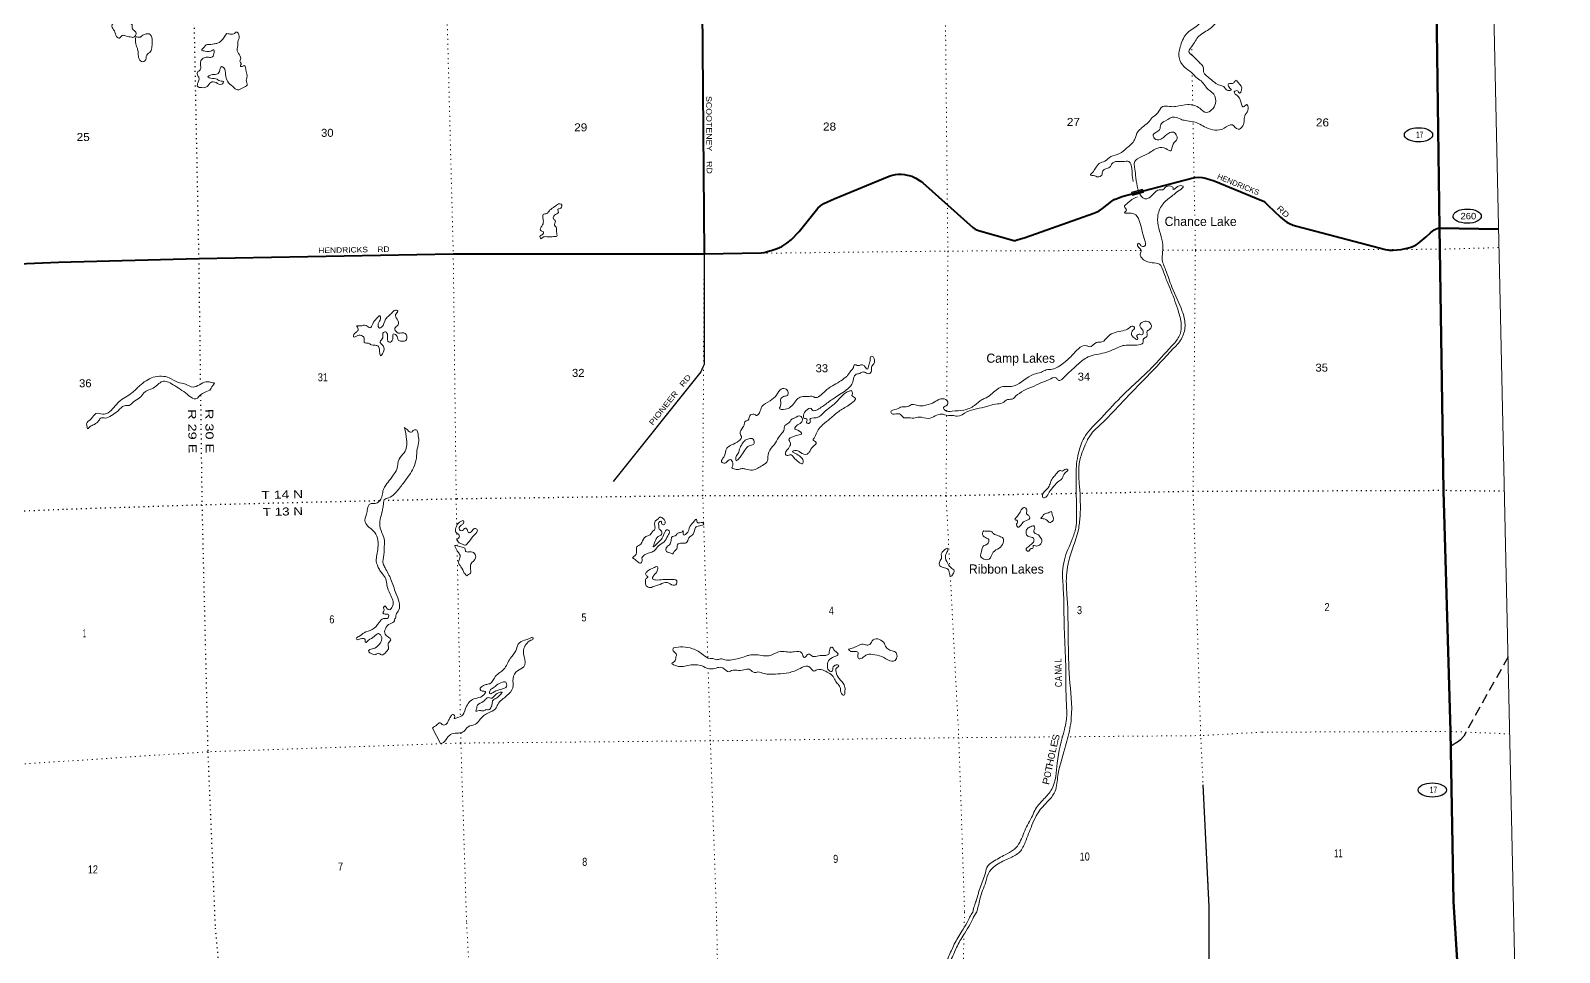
# Model space of a CAD drawing. Header units: feet. Extents: x 250644 to 505285, y -364975 to -177792.
# Drawn here: x 471854 to 505285, y -316215 to -296054 of the extents above; entities that cross this region are included whole.
import ezdxf
from ezdxf.enums import TextEntityAlignment as Align

# ---------------------------------------------------------------- set-up
doc = ezdxf.new("R2010")
doc.units = ezdxf.units.FT
doc.header["$LTSCALE"] = 70
doc.linetypes.add('DOTTED', pattern=[1.5, 0.3, -1.2])
doc.linetypes.add('MEDIUM_DASHED', pattern=[4.5, 3, -1.5])
for name, color, linetype, lineweight in [('17', 7, 'Continuous', 25), ('23', 7, 'Continuous', 70), ('26', 7, 'Continuous', 40), ('29', 7, 'Continuous', 25), ('39', 7, 'Continuous', 13), ('4', 7, 'Continuous', 13), ('6', 7, 'DOTTED', 25), ('61', 7, 'Continuous', 13), ('7', 7, 'DOTTED', 13)]:
    doc.layers.add(name, color=color, linetype=linetype, lineweight=lineweight)
for name, color, linetype in [('27', 7, 'Continuous'), ('30', 7, 'Continuous'), ('41', 7, 'Continuous')]:
    doc.layers.add(name, color=color, linetype=linetype)

msp = doc.modelspace()

# ---------------------------------------------------------------- linework, layer by layer
at = {"layer": '17'}
for centre in [(502203.63, -298333.99), (503268.55, -300113.14), (502504.85, -312663.24)]:
    msp.add_ellipse(centre, major_axis=(309.24, -1), ratio=0.500121, dxfattribs=at)
at = {"layer": '23'}
msp.add_line((502663.73, -300372.09), (503955.82, -300399.62), dxfattribs=at)
for points in [[(501819.37, -284916.52), (501935.33, -285215.6), (502288.62, -286279.16), (502333.31, -286438.85), (502358.85, -286576.19), (502384.38, -286732.69), (502403.53, -286914.74), (502503.24, -290151.2), (502596.04, -295518.08), (502663.73, -300372.09)], [(502663.73, -300372.09), (502672.05, -300837.01), (502749.54, -306121.79), (502902.94, -311383.27), (502967.77, -315103.2)], [(503155.08, -325157.84), (503104.83, -322079.92), (503069.48, -316742.37), (502967.77, -315103.2)]]:
    msp.add_lwpolyline(points, dxfattribs=at)
at = {"layer": '26'}
msp.add_line((486542.26, -295562.94), (486583.01, -300938.67), dxfattribs=at)
for points in [[(486583.01, -300938.67), (487829.46, -300912.78), (487893.77, -300905.88), (487944.3, -300896.69), (488073.18, -300856.87), (488183.17, -300818.55), (488280.65, -300773.26), (488392.18, -300705.94), (488487.25, -300633.43), (488661.1, -300451.94), (489068.74, -299941.39), (489128.31, -299884.33), (489199.51, -299838.36), (489426.81, -299730.88), (490627.61, -299237.93), (490674.64, -299223.02), (490767.66, -299203.48), (490822.78, -299197.74), (490891.69, -299196.59), (490966.33, -299204.63), (491020.67, -299213.64), (491069.69, -299224.17), (491125.39, -299241.98), (491210.42, -299282.95), (491295.36, -299331.61), (491330.38, -299355.17), (491368.56, -299384.88), (492457.51, -300359.8), (492512.09, -300396.26), (492582.96, -300424.09), (493355.03, -300642.17), (493389.48, -300642.17), (493431.23, -300631.6), (493603.08, -300580.69), (495106.41, -300050.82), (495179.86, -300020.5), (495221.21, -299997.51), (495291.47, -299945.47), (495495.75, -299785.59), (495549.65, -299751.6), (495611.67, -299724.02), (495705.43, -299691.46), (495749.48, -299678.06), (497246.42, -299283.95), (497317.06, -299267.83), (497402.04, -299263.23), (497470.95, -299265.53), (497547.48, -299281.2), (497733.09, -299342.53), (498779.47, -299769.84), (498815.76, -299786.09), (498852.51, -299813.67), (498909.52, -299872.22), (499046.02, -300002.61), (499186.6, -300136.96), (499270.53, -300208.96), (499325.65, -300243.44), (499381.94, -300276.76), (499465.76, -300307.79), (499540.86, -300330.19), (501479.84, -300845.82), (501560.49, -300859.37), (501648.66, -300859.21), (501827.02, -300840.33), (501983.06, -300805.73), (502038.23, -300792.72), (502097.95, -300769.73), (502150.78, -300742.16), (502194.39, -300712.01), (502368.82, -300568.67), (502465.82, -300480.78), (502545.1, -300415.26), (502575.12, -300395.69), (502608.67, -300383.27), (502637.14, -300375), (502663.73, -300372.09)], [(469840.78, -301231.39), (472464.2, -301119.23)], [(472464.2, -301119.23), (475530.33, -301041.06), (481097, -300937.01), (486583.01, -300938.67)]]:
    msp.add_lwpolyline(points, dxfattribs=at)
at = {"layer": '29'}
msp.add_line((497627.48, -315219.82), (497493.46, -312548.91), dxfattribs=at)
for points in [[(486583.01, -300938.67), (486580.22, -303360.79), (486557, -303417.39), (486508.41, -303520.59), (484594.29, -305918.69)], [(491761.04, -316886.29), (492251.99, -316871.96), (494488.26, -316850.36), (497628.55, -316802.37), (497627.48, -315219.82)]]:
    msp.add_lwpolyline(points, dxfattribs=at)
at = {"layer": '29', "linetype": 'MEDIUM_DASHED'}
msp.add_lwpolyline([(504161.67, -309751.53), (503193.47, -311487.48), (503124.68, -311568.91), (503081.5, -311603.71), (502908.54, -311704.37)], dxfattribs=at)
at = {"layer": '39'}
msp.add_line((480821.12, -311643.75), (480644.7, -311307.28), dxfattribs=at)
for points in [[(496720.35, -294458.15), (496727.7, -294413.85), (496797.6, -294390.65), (496820.29, -294299.91), (496777.06, -294230.31), (496781.9, -294153.91), (496863.16, -294086.35), (496899.9, -293995.39), (496885.75, -293859.05), (496875.65, -293724.65), (496808.52, -293667.47), (496800.65, -293547.09), (496921.69, -293326.27), (497128.57, -293073.96), (497211.99, -293016.41), (497309.68, -293103.23), (497399.22, -293182.15), (497488.97, -293144.58), (497519.81, -293061.75), (497569.94, -292928.41), (497635.98, -292915.31), (497842.72, -293044.6), (497926.18, -293119.6), (497954.02, -293103.09), (497955.2, -293048.85), (497988.78, -293014.17), (498032.63, -293123.94), (498071.29, -293288.01), (498154.11, -293451.39), (498204.78, -293613.27), (498186.5, -293730.04), (498142.45, -293736.76), (498149.08, -293646.28), (498145.81, -293563.99), (498121.04, -293520.2), (498073.34, -293551.08), (497996.69, -293656.72), (497983.11, -293817.61), (497942.45, -293914.65), (497954.63, -294183.58), (497949.57, -294376.46), (497945.67, -294643.63), (497845.87, -295070.98), (497682.38, -295533.48), (497497.3, -295767.37), (497401.2, -295913.49), (497153.19, -296102.17), (497004.88, -296377.66), (496968.84, -296643.33), (497080.39, -296848.43), (497242.86, -296970.38), (497361.17, -297093.02), (497474.92, -297179.59), (497558.96, -297292.74), (497626.24, -297359.96), (497725.94, -297446.76), (497763.15, -297647), (497681.03, -297788.89), (497569.49, -297844.87), (497423.57, -297754.8), (497157.34, -297672.64), (496901.02, -297712.85), (496756.53, -297715.13), (496609.97, -297713.43), (496501.73, -297853.72), (496380.9, -297958.05), (496290.22, -298065.93), (496167.32, -298166.28), (496094.12, -298235.72), (496070.41, -298260.2), (495996.94, -298442.11), (495825.07, -298621.56), (495664.37, -298744.6), (495476.72, -298811.84), (495345.73, -298908.3), (495220.13, -298964.51), (495141.41, -299066.17), (495076.58, -299157.57), (495033.29, -299214.49), (495097.67, -299223.52), (495194.52, -299256.13), (495276.21, -299216.68), (495298.81, -299119.92), (495469.97, -299024.83), (495503.16, -298964.05), (495608.81, -298916.19), (495745.33, -298918.05), (495869.82, -298920.1), (495914.87, -298977.63), (495942.02, -299178.34), (495966.87, -299356.39)], [(498257.06, -295311.51), (498171.79, -295379.13), (498003.57, -295664.97), (497841.33, -295818.16), (497651.53, -296005.93), (497403.24, -296176.55), (497238.23, -296410.12), (497183.56, -296509.39), (497269.39, -296608.45), (497432.51, -296772.57), (497498.03, -296855.88), (497503.56, -296954.21), (497648.46, -297108.57), (497859.43, -297251.84), (497944.18, -297280.63), (498033.78, -297363.56), (498111.89, -297352.29), (498062.83, -297294.82), (498049.61, -297218.71), (498107.69, -297209.76), (498163.75, -297200.84), (498205, -297141.95), (498264, -297193.23), (498336.72, -297352.75), (498291.65, -297423.76), (498244.65, -297370.27), (498176.76, -297393.44), (498262.66, -297496.51), (498331.48, -297664.13), (498374.56, -297723.7), (498444.05, -297674.4), (498479.53, -297762.21), (498415.32, -297893.76), (498360.9, -298139.64), (498259.66, -298213.55), (498137.77, -298119.07), (497952.22, -298192.3), (497560.55, -298176.39), (497281.6, -298050.92), (497263.5, -298048.54)], [(474068.61, -296199.92), (473929.65, -296169.98), (473859.25, -296161.05), (473801.92, -296218.19), (473735.11, -296181.09), (473687.12, -296063.35), (473629.32, -295959.83), (473752.07, -295849.44), (473917.1, -295876.96), (474072.43, -295926.72), (474083.89, -296018.93), (474159.25, -296090.03), (474148.27, -296158.49), (474112.76, -296199.22), (474068.61, -296199.92)], [(474172.14, -296405.14), (474145.92, -296266.98), (474162.87, -296194.41), (474235.24, -296201.3), (474306.77, -296153.98), (474382.66, -296128.68), (474444.81, -296123.68), (474512.86, -296241.1), (474505.4, -296407.91), (474478.88, -296510.75), (474395.84, -296592.4), (474355.55, -296713.54), (474307.73, -296736.39), (474226.49, -296675.41), (474208.58, -296555.19), (474195.15, -296465.03), (474172.14, -296405.14)], [(476148.94, -296118.84), (476243.54, -296135.42), (476297.63, -296128.54), (476349.16, -296085.55), (476416.84, -296178.87), (476386.53, -296295.84), (476385.95, -296388.23), (476369.03, -296462.81), (476421.15, -296588.51), (476446.63, -296678.48), (476429.31, -296726.96), (476460.16, -296774.67), (476445.09, -296839.17), (476463.21, -296842.9), (476527.12, -296821.81), (476571.25, -296949.65), (476590.95, -297055.78), (476572.09, -297134.4), (476591.89, -297246.56), (476496.43, -297304.3), (476380.71, -297350.31), (476277.25, -297279.65), (476159.03, -297163.02), (476118.6, -297015.04), (476078.21, -296869.07), (476027.61, -296841.76), (475985.13, -296950.88), (475919.81, -297010.15), (475787.57, -297026.3), (475734.04, -297069.32), (475792.64, -297094.51), (475933.55, -297120.4), (476018.46, -297159.22), (476072.79, -297168.4), (476033.59, -297229.27), (475910.58, -297193.06), (475796.07, -297186.84), (475713.21, -297280.53), (475593.11, -297302.51), (475508.45, -297279.75), (475516.97, -297181.21), (475539.9, -297106.53), (475512.79, -297040.69), (475501.61, -296966.55), (475563.05, -296915.37), (475571.6, -296818.84), (475576.07, -296718.35), (475649.27, -296648.91), (475745.47, -296639.35), (475829.64, -296629.99), (475866.22, -296528.99), (475861.34, -296472.84), (475789.59, -296506.11), (475673.13, -296503.93), (475594.49, -296481.07), (475639.84, -296428.14), (475695.14, -296369.02), (475759.2, -296357.97), (475797.3, -296355.36), (475865.37, -296344.24), (475943.49, -296332.96), (476056.48, -296240.8), (476117.36, -296153.48), (476148.94, -296118.84)], [(497263.5, -298048.54), (497108.54, -298022.87), (497003.72, -297994.4), (496868.49, -297946.33), (496669.02, -298027.81), (496567.91, -298109.74), (496541.61, -298226.64), (496398.76, -298335.34), (496460.51, -298434.78), (496584.72, -298418.76), (496743.44, -298297.76), (496843.5, -298278.1), (496923.99, -298421.43), (496837.46, -298537.28), (496783.56, -298686.75), (496676.36, -298634.22), (496505.57, -298622.86), (496274.72, -298753.03), (496059.57, -298858.86), (495990.57, -298940.28), (495996.16, -299042.62), (496016.85, -299213), (496052.77, -299459.47), (496084.84, -299578.2), (496217.59, -299734.01), (496412.65, -299626.5), (496535.71, -299536.18), (496609.96, -299535.01), (496669.36, -299481.85), (496787.39, -299455.89), (496836.14, -299493.28), (496836.67, -299527.41), (496916.26, -299481.97), (496995.98, -299444.56), (497058.44, -299459.64), (496969.52, -299551.42), (496858.47, -299639.53), (496757.24, -299713.43), (496602.97, -299862.48), (496500.69, -300129.2), (496592.63, -300623.81), (496614.19, -300850.42), (496597.03, -301039.47), (496675.12, -301287.28), (496809.41, -301664.73), (497038.4, -302195.34), (497099.05, -302483.58), (497037.1, -302761.71), (496850.14, -303003.66), (496265.56, -303625.45), (495737.95, -304166.01), (495305.33, -304618.7), (495014.94, -304922.53), (494905.87, -305139.15), (494836.38, -305318.99), (494778.32, -305589.03), (494791.03, -306022.64), (494803.19, -306681.18), (494765.57, -306975), (494645.11, -307364.52), (494542.13, -307715.6), (494505.99, -307975.25), (494521.57, -308465.04), (494545.29, -309352.36), (494572.69, -310217.53), (494612.28, -311092.55), (494579.65, -311320.01), (494471.92, -311753.51), (494313.07, -312386.64), (494240.1, -312731.22), (494098.34, -312910.2), (493934.53, -313091.53), (493844.32, -313229.53), (493751.12, -313433.84), (493604.27, -313803.69), (493485.07, -314014.45), (493280.32, -314144.21), (493015.36, -314274.92), (492878.44, -314377.51), (492823.33, -314448.67), (492740.45, -314670.9), (492611.81, -315050.5), (492577.62, -315201.26), (492542.46, -315330.48)], [(483015.8, -300610.82), (482991.98, -300551.58), (483057.56, -300508.37), (483072.84, -300457.92), (483020.29, -300434.65), (482999.69, -300400.83), (483034.76, -300331.99), (483067.21, -300223.03), (483055.75, -300130.82), (483062.94, -300076.48), (483146.89, -300053.07), (483198.17, -299994.01), (483261.58, -299940.79), (483321.19, -299901.69), (483398.59, -299844.24), (483456.92, -299851.35), (483452.2, -299935.77), (483384.37, -299962.95), (483395.45, -300031.06), (483310.09, -300092.66), (483289.19, -300169.31), (483330.16, -300222.89), (483307.47, -300313.62), (483348.23, -300353.15), (483353.36, -300425.37), (483353.85, -300457.49), (483361.3, -300549.76), (483291.21, -300560.91), (483172.84, -300564.79), (483068.52, -300568.44), (483014.99, -300611.47)], [(496056.36, -299692.38), (495938.77, -299746.45), (495823.86, -299844.67), (495772.61, -299905.73), (495817.87, -299977.32), (495774.62, -300036.24), (495919.33, -300048.01), (496077.69, -300164), (496138.67, -300343.79), (496211.24, -300623.82), (496213.47, -300768.38), (496135.05, -300759.58), (496092.07, -300706.03), (496058.32, -300730.67), (496138.67, -300863.96), (496117.8, -300942.61), (496147.07, -301018.47), (496379.68, -301133.28), (496538.72, -301162.91), (496629.68, -301334.19), (496790.52, -301741.35), (496958.34, -302210.66), (497017.27, -302517.01), (496966.64, -302748.77), (496805.24, -302956.17), (496361.02, -303437.17), (495696.32, -304070.26), (495206.53, -304590.13), (494891.07, -304960.64), (494769.72, -305291.93), (494727.22, -305529.59), (494717.85, -305963.54), (494726.18, -306503.66), (494708.66, -306929.71), (494632.23, -307179.95), (494460.47, -307626.51), (494422.47, -307896.23), (494436.14, -308261.54), (494457.57, -309130.82), (494486.41, -309829.27), (494501.85, -310700.65), (494512.58, -311005.75), (494500.89, -311158.57), (494461.5, -311337.94), (494302.22, -312073.51), (494184.56, -312643.73), (494104.01, -312757.47), (493922.42, -312957.16), (493831.96, -313079.09), (493759.94, -313224.83), (493594.41, -313554.81), (493432.95, -313888.74), (493347.96, -313974.44), (493166.88, -314077.72), (492892.3, -314234.69), (492783.28, -314324.78), (492733.43, -314476.2), (492615.97, -314799.39), (492528.17, -315094), (492493.6, -315194.96), (492455.35, -315331.62)], [(479200.12, -302891), (479149.54, -302865.69), (479152.54, -302799.36), (479109.4, -302735.78), (479010.88, -302725.28), (478918.97, -302752.85), (478926.16, -302698.51), (478995.44, -302635.15), (479020.76, -302584.54), (478987.53, -302512.77), (479065.83, -302513.54), (479127.85, -302500.51), (479192.1, -302501.5), (479277.23, -302554.38), (479336.07, -302465.08), (479420.6, -302349.27), (479494.01, -302293.88), (479504.98, -302353.96), (479458.55, -302467.16), (479482.08, -302561.18), (479529.96, -302542.35), (479617.58, -302366.24), (479696.64, -302286.67), (479759.9, -302223.41), (479859.43, -302169.62), (479881.85, -302191.35), (479834.8, -302264.4), (479868.43, -302362.28), (479890.48, -302490.46), (479819.38, -302565.9), (479838.4, -302627.85), (479913.39, -302674.87), (480017.63, -302665.19), (480066.41, -302704.58), (480060.36, -302833.21), (479992.38, -302850.36), (479901.73, -302829.7), (479849.76, -302714.03), (479783.17, -302690.99), (479772.89, -302805.62), (479699.63, -302871.05), (479667.12, -302845.46), (479659.18, -302721.06), (479617.83, -302643.39), (479560.1, -302674.43), (479557.57, -302770.87), (479496.66, -302856.18), (479562.37, -302951.55), (479566.6, -303096.08), (479509.46, -303165.27), (479481.2, -303025.13), (479445.94, -302951.38), (479367.43, -302936.55), (479307.1, -302929.47), (479242.26, -302890.33), (479200.12, -302891)], [(491902.77, -304477.67), (491779.79, -304443.46), (491637.86, -304481.85), (491492.17, -304536.37), (491284.97, -304507.51), (491164.84, -304527.49), (491020.23, -304521.74), (490949.96, -304520.84), (490894.88, -304463.47), (490812.1, -304432.64), (490683.6, -304430.66), (490667.05, -304398.79), (490788.45, -304330.59), (490908.17, -304284.52), (491034.51, -304276.49), (491120.19, -304234.97), (491289.22, -304262.43), (491451.5, -304241.79), (491615.16, -304180.96), (491748.56, -304110.57), (491899.79, -304154.37), (491905.01, -304232.61), (491817.7, -304298.26), (491846.69, -304356.04), (492009.65, -304379.58), (492258.18, -304355.56), (492495.48, -304253.4), (492664.11, -304124.21), (492751.79, -304082.66), (492884.82, -303988.17), (493121.37, -303837.82), (493239.84, -303839.97), (493362.04, -303823.98), (493789.72, -303572.2), (493959.56, -303521.31), (494063.23, -303475.49), (494193.46, -303459.37), (494448.26, -303320.79), (494644.18, -303138.95), (494766.68, -303012.49), (494944.3, -302945.42), (495004.88, -302968.56), (495166.03, -302875.64), (495280.27, -302863.79), (495422.87, -302739.03), (495740.16, -302617.53), (495871.8, -302563.23), (495955.38, -302515.72), (495994.03, -302549.25), (495941.09, -302630.42), (495928.09, -302698.91), (495987.5, -302776.29), (496056.23, -302807.34), (496067.99, -302789.08), (496041.16, -302741.3), (496092.65, -302696.31), (496163.02, -302703.23), (496183.98, -302630.6), (496134.64, -302555.06), (496107.59, -302493.23), (496180.82, -302425.79), (496274.98, -302414.26), (496364.68, -302503.22), (496339.73, -302577.93), (496270.3, -302631.24), (496264.01, -302743.81), (496194.48, -302791.1), (496177.91, -302887.76), (496090.19, -302927.31), (495771.2, -302938.37), (495525.76, -303032.63), (495340.14, -303101.84), (494980.22, -303191.88), (494734.13, -303374.51), (494472.94, -303619.64), (494377.82, -303699.47), (494339.75, -303704.09), (494315.43, -303688.41), (494274.64, -303646.88), (494120.73, -303689.48), (493949.14, -303756.46), (493743.86, -303852.08), (493524.66, -303955.97), (493465.13, -304001.09), (493409.44, -304034.11), (493348.28, -304103.36), (493216.14, -304125.53), (493108.82, -304195.51), (492956.68, -304222.01), (492762.76, -304273.28), (492536.76, -304327.06)], [(487619.21, -304449.9), (487670.87, -304446.14), (487733.51, -304473.27), (487794.79, -304412.05), (487846.87, -304274.66), (488023.62, -304151.36), (488164.22, -304026.63), (488268.57, -303894.44), (488328.59, -303881.44), (488409.79, -303940.41), (488401.24, -304036.94), (488317.23, -304056.35), (488254.16, -304131.65), (488263.55, -304219.87), (488237.09, -304326.73), (488315.61, -304341.56), (488447.5, -304303.32), (488544.41, -304209.41), (488635.08, -304101.53), (488738.79, -304057.72), (488851.17, -304055.94), (488961.61, -304058.21), (488998.01, -304075.71), (489228.76, -303939.51), (489542.71, -303731.71), (489667.81, -303643.37), (489721.28, -303596.33), (489793.95, -303492.76), (489847.11, -303425.64), (489868.23, -303363.05), (489950.82, -303381.83), (490008.8, -303366.85), (490079.28, -303381.81), (490116.15, -303429.42), (490150.76, -303461.01), (490183.55, -303374.13), (490214.14, -303275.24), (490230.74, -303180.58), (490264.89, -303182.05), (490301.82, -303233.69), (490303.24, -303326.05), (490250.11, -303395.17), (490241.6, -303493.72), (490186.4, -303558.86), (490131.96, -303543.65), (490059.35, -303520.7), (489985.56, -303551.99), (489889.66, -303581.62), (489845.4, -303704.83), (489800.85, -303809.97), (489749.51, -303865.01), (489616.63, -303969.53), (489475.51, -304060.13), (489268.97, -304203.98), (489068.32, -304339.7), (489002.47, -304364.85), (488956.28, -304363.57), (488921.48, -304319.93), (488813.73, -304361.8), (488757.15, -304467.13), (488776.32, -304539.13), (488820.6, -304546.46), (488834.95, -304566.32), (488817.79, -304624.83), (488874.29, -304644.02), (488905.63, -304593.32), (488895.03, -304557.34), (489031, -304523.05), (489207.75, -304399.76), (489463.47, -304190.87), (489647.23, -304001.18), (489736.73, -303947.55), (489802.65, -303926.43)], [(473098.69, -304764.83), (473088.52, -304626.41), (473181.61, -304544.6), (473284.2, -304428.51), (473430.97, -304444.26), (473548.91, -304412.27), (473790.03, -304167.46), (473929.08, -304072.88), (474068.16, -303980.3), (474238.37, -303822.97), (474538.61, -303637.47), (474886.07, -303650.05), (475066.16, -303743.61), (475241.47, -303787.03), (475407.08, -303852.7), (475690.28, -303733.74), (475843.2, -303757.44), (475871.42, -303765.02), (475836.14, -303819.81), (475773.37, -303915.19), (475611.91, -303988.04), (475465.26, -304110.86), (475315.61, -304038.91), (475165.28, -303922.79), (475001.08, -303818.95), (474871.47, -303744.68), (474762.73, -303722.3), (474564.03, -303853.97), (474333.06, -303976.12), (474236.43, -304088.1), (474105.25, -304172.52), (474008.1, -304250.37), (473907.85, -304257.98), (473767.03, -304368.66), (473622.09, -304471.37), (473482.44, -304527.8), (473402.08, -304523.04), (473346.78, -304582.16), (473249.72, -304666.04), (473158.15, -304715.69), (473128.48, -304744.27), (473098.69, -304764.83)], [(489802.65, -303926.43), (489827.75, -303992.31), (489814.32, -304032.68), (489889.6, -304097.77), (489838.63, -304176.9), (489602.17, -304333.27), (489409.7, -304478.91), (489342.37, -304538.22), (489171.92, -304679.49), (489016.88, -304908.88), (488987.68, -304967.59), (488963.97, -304992.06), (489029.3, -305063.33), (488966.44, -305152.69), (488881.98, -305272.52), (488832.52, -305319.49), (488693.43, -305281.52), (488564.28, -305237.37), (488518.49, -305262.2), (488569.22, -305297.55), (488692.94, -305379.94), (488750.4, -305461.38), (488735.37, -305527.89), (488662.66, -305498.91), (488540.45, -305384.36), (488469.35, -305329.25), (488397.41, -305350.47), (488364.9, -305324.88), (488425.1, -305193.38), (488471.56, -305082.19), (488458.9, -305042.22), (488436.3, -305008.43), (488543.46, -304928.41), (488661.39, -304896.43), (488709.28, -304877.59), (488631.72, -304794.47), (488562.96, -304761.41), (488627.95, -304680.05), (488719.18, -304608.32), (488730.07, -304533.84), (488661.04, -304482.71), (488535.38, -304534.9), (488533.37, -304534.94), (488438.53, -304632.84), (488351.16, -304694.47), (488322.73, -304803.37), (488236.13, -304915.2), (488144.2, -305071.29), (488018.18, -305229.94), (487978.23, -305373.16), (487969.53, -305459.66), (487856.78, -305567.88), (487755.3, -305625.72), (487643.54, -305667.66), (487494.63, -305643.9), (487414.2, -305635.13), (487334.15, -305650.45), (487237.63, -305639.93), (487185.11, -305618.67)], [(487185.11, -305618.67), (487211.6, -305513.81), (487152.23, -305438.43), (487104.43, -305463.29), (487037.01, -305516.57), (486992.76, -305511.25), (486966.24, -305483.55), (487012.83, -305380.39), (487080.12, -305188.53), (487183.39, -305116.6), (487342.58, -305025.72), (487399.66, -304952.52), (487372.27, -304868.6), (487432.38, -304731.08), (487461.43, -304662.34), (487484.55, -304599.71), (487546.39, -304574.64), (487596.8, -304459.36), (487616.65, -304450.63)], [(492536.76, -304327.06), (492329.01, -304392.6), (492115.71, -304488.36), (492011.07, -304471.94), (491950.87, -304472.89), (491902.77, -304477.67)], [(480028.23, -304739.15), (480077.66, -304995.94), (480025.93, -305285.96), (479911.67, -305426.35), (479864.9, -305648), (479782.63, -305779.85), (479721.69, -305863.15), (479621.35, -305995.28), (479568.65, -306092.52), (479544.49, -306217.42), (479458.45, -306365.39), (479362.61, -306399.04), (479284.38, -306402.28), (479221.89, -306515.74), (479199.55, -306628.56), (479168.16, -306805.79), (479260.23, -306918.81), (479380.4, -307031.39), (479447.31, -307205.06), (479426.08, -307520.7), (479414.11, -307655.45), (479481.14, -307837.15), (479540.74, -307926.59), (479622.9, -308047.8), (479647.11, -308185.99), (479716.34, -308379.71), (479770.6, -308643.96), (479695.48, -308719.45), (479646.88, -308692.1), (479597.88, -308638.65), (479574.3, -308671.16), (479587.3, -308733.21), (479560.07, -308789.88), (479610.71, -308819.2), (479679, -308822.14), (479674.13, -308896.53), (479572.02, -308914.21), (479476.97, -308998.05), (479326.8, -309153.06), (479147.24, -309224.18), (479032.08, -309306.34), (478976.57, -309351.4), (478992.97, -309373.23), (479068.95, -309353.95), (479169.63, -309374.45), (479170.06, -309402.56), (479178.56, -309432.56), (479238.2, -309395.46), (479367.32, -309307.06), (479464.69, -309243.26), (479532.18, -309324.54), (479503.88, -309441.47), (479379.21, -309557.92), (479273.35, -309591.73), (479245.59, -309614.26), (479361.34, -309700.79), (479401.51, -309702.17), (479453.22, -309671.23), (479526.03, -309706.23), (479633.4, -309640.26), (479684.25, -309553.1), (479670.91, -309468.96), (479729.75, -309379.66), (479607.36, -309253.06), (479613.59, -309136.48), (479718.28, -309026.37), (479811.64, -308962.64), (479813.34, -308942.53), (479834.79, -308902.02), (479847.76, -308831.52), (479908.3, -308722.11), (479913.88, -308563.37), (479842.43, -308355.63), (479735.5, -308060.08), (479607.14, -307807.05), (479565.58, -307715.32), (479578.63, -307520.3), (479591.03, -307283.12), (479589.36, -307174.69), (479537.05, -307036.94), (479489.71, -306830.83), (479519.25, -306663.67), (479558.79, -306494.34), (479573.24, -306389.68), (479588.18, -306317.14), (479683.89, -306275.46), (479809.01, -306189.14), (479982.46, -305981.54), (480131.91, -305780.35), (480229.71, -305614.12), (480294.78, -305408.24)], [(480294.78, -305408.24), (480309.66, -305201.14), (480343.15, -305029.91), (480326.68, -304873.51), (480297.38, -304795.65), (480233.07, -304790.64), (480183.64, -304839.62), (480141.34, -304830.25), (480070.02, -304761.09), (480025.6, -304737.25)], [(487281.06, -305462.51), (487281.65, -305370.11), (487332.59, -305288.97), (487357.4, -305206.24), (487413.87, -305092.88), (487480.92, -305015.5), (487558.66, -304980.13), (487657.15, -304988.62), (487662.96, -305105.01), (487569.08, -305134.61), (487476.18, -305228.46), (487419.28, -305313.71), (487352.51, -305409.16), (487302.98, -305452.12), (487281.06, -305461.8)], [(493986.57, -306183.97), (494016.06, -306143.34), (494126.55, -306019.08), (494166.99, -305907.98), (494204.16, -305845.13), (494263.25, -305771.9), (494320.46, -305706.73), (494376.18, -305675.72), (494408.48, -305687.26), (494492.11, -305643.76), (494536.48, -305657.12), (494469.43, -305734.5), (494412.99, -305849.87), (494341.58, -305905.22), (494230.94, -306019.44), (494130.6, -306151.57), (494051.94, -306257.24), (493991.89, -306268.24), (493983.3, -306232.22), (493986.57, -306183.97)], [(493381.53, -306730.2), (493479.24, -306607.72), (493534.04, -306516.47), (493585.72, -306483.52), (493636.79, -306540.96), (493632, -306621.37), (493682.79, -306660.73), (493703.73, -306716.64), (493596.32, -306780.59), (493534.88, -306831.77), (493443.84, -306915.55), (493416.76, -306851.72), (493438.15, -306807.19), (493423.45, -306765.25), (493381.09, -306751.86), (493381.53, -306730.2)], [(481173.21, -307179.79), (481230.47, -307118.63), (481215.78, -307076.69), (481152.79, -307027.47), (481149.67, -306955.22), (481188.2, -306850.18), (481259.51, -306788.8), (481317.52, -306775.83), (481318.39, -306832.05), (481270.79, -306868.96), (481225.77, -306943.98), (481248.53, -306987.8), (481302.68, -306984.94), (481356.09, -306933.88), (481411.14, -306989.25), (481444.03, -307038.94), (481491.82, -307014.08), (481565.05, -306946.65), (481621.61, -306969.86), (481565.09, -307079.2), (481442.96, -307229.75), (481387.69, -307290.87), (481363.86, -307307.32), (481297.29, -307286.28), (481224.55, -307255.29), (481173.21, -307179.79)], [(485013.39, -307583.02), (485106.1, -307477.12), (485103.26, -307422.94), (485112.14, -307348.49), (485199.49, -307284.85), (485275.58, -307143.06), (485353.26, -307103.68), (485401.05, -307078.82), (485456.22, -307011.68), (485503.55, -306956.7), (485499.84, -306846.3), (485514.9, -306781.79), (485570.41, -306736.73), (485615.92, -306693.84), (485694.84, -306734.77), (485729.88, -306794.46), (485712.75, -306854.99), (485668.66, -306859.7), (485653.96, -306817.76), (485637.38, -306783.88), (485593.63, -306810.68), (485594.9, -306893), (485597.87, -306955.21), (485628.38, -306980.84), (485659.13, -307022.53), (485638.11, -307091.14), (485578.3, -307118.2), (485507.89, -307237.8), (485473.13, -307326.72), (485471.24, -307334.78), (485574.33, -307250.81), (485649.47, -307177.32), (485711.83, -307055.84), (485780.77, -306970.4), (485821.34, -306997.87), (485788.9, -307106.83), (485710.57, -307234.6), (485581.46, -307323), (485506.69, -307420.58), (485415.09, -307468.22), (485305.3, -307508.12), (485224.17, -307583.71), (485225.22, -307651.98), (485193.92, -307704.69), (485125.03, -307663.6), (485055.97, -307610.47), (485013.39, -307583.02)], [(485835.32, -307476.91), (485749.76, -307432.81), (485764.58, -307352.24), (485839.75, -307280.76), (485862.29, -307179.98), (485893.44, -307117.23), (485951.48, -307106.27), (485983, -307067.62), (486034.71, -307036.67), (486100.63, -307015.55), (486120.39, -306995.15), (486131.75, -307081.33), (486193.69, -307062.28), (486271.45, -306898.37), (486375.92, -306774.21), (486413.5, -306737.47), (486430.63, -306807.49), (486442.83, -306817.34), (486543.17, -306815.75), (486573.77, -306847.4), (486478, -306885.07), (486392.29, -306924.58), (486344.29, -307065.92), (486251.21, -307147.73), (486192.71, -307259.11), (486094.4, -307262.67), (486000.61, -307298.3), (485985.95, -307388.91), (485926.61, -307446.08), (485897.25, -307494.74), (485835.32, -307476.91)], [(493738.53, -306897), (493750.57, -306890.62), (493790.68, -306887.98), (493811.49, -306935.85), (493790.41, -307000.45), (493843.57, -307063.88), (493904.24, -307093.05), (493933.02, -307136.78), (493957.6, -307168.52), (493947.23, -307277.14), (493871.68, -307324.52), (493825.49, -307323.24), (493783.23, -307315.88), (493774.06, -307372.26), (493736.12, -307384.91), (493662.73, -307442.3), (493621.91, -307398.76), (493681.22, -307339.58), (493698.97, -307319.22), (493782.11, -307243.6), (493795.14, -307177.11), (493703.99, -307124.33), (493631.1, -307083.31), (493624.15, -307023.16), (493633.41, -306972.81), (493688.83, -306921.72), (493738.83, -306896.84)], [(494181.22, -306570.51), (494085.42, -306606.17), (494017.53, -306629.33), (493980.24, -306684.15), (493946.68, -306720.83), (494021.12, -306731.7), (494083.92, -306768.87), (494134.74, -306810.24), (494176.76, -306801.54), (494218.22, -306756.71), (494206.95, -306676.55), (494194.35, -306640.6), (494181.22, -306570.51)], [(492696.38, -306997.66), (492790.76, -307000.19), (492861.12, -307007.11), (492908.05, -307056.57), (492960.67, -307083.86), (493039.43, -307114.75), (493120.41, -307159.66), (493123.9, -307256.01), (493033.36, -307371.91), (492902.3, -307464.36), (492814.28, -307614.37), (492697.86, -307614.2), (492628.6, -307549.02), (492647.12, -307448.31), (492695.37, -307323.03), (492775.06, -307283.61), (492805.65, -307184.72), (492734.73, -307141.66), (492667.08, -307050.34), (492696.38, -306997.66)], [(481338.53, -307917.77), (481262.77, -307780.88), (481211.05, -307681.28), (481249.2, -307552.14), (481209.8, -307470.42), (481143.85, -307358.99), (481131.13, -307315.01), (481179.39, -307320.27), (481290.29, -307352.66), (481359.05, -307385.72), (481361.74, -307429.86), (481374.05, -307447.74), (481456.46, -307454.47), (481561.37, -307488.96), (481584.96, -307587), (481482.68, -307723.18), (481476.45, -307839.76), (481457.9, -307938.46), (481427.92, -307946.97), (481396.25, -307975.59), (481339.16, -307918.25), (481338.53, -307917.77)], [(491895.21, -307371.83), (491800, -307445.63), (491766.81, -307506.41), (491775.98, -307580.57), (491735.17, -307667.58), (491726.28, -307742.03), (491813.47, -307798.89), (491908.32, -307831.53), (491949.94, -307927.28), (491973.01, -307991.18), (492024.41, -307940.16), (492051.39, -307867.43), (491976.06, -307798.33), (491904.24, -307697.04), (491857.92, -307557.19), (491892.59, -307462.25), (491913.74, -307401.66), (491895.21, -307371.83)], [(485304.43, -308102.6), (485315.51, -308040.17), (485355.19, -308009.42), (485312.36, -307965.91), (485374.85, -307852.45), (485472.5, -307806.73), (485560.43, -307781.24), (485557.81, -307871.65), (485475.16, -307979.4), (485456.08, -308043.97), (485518.7, -308069.09), (485681.19, -308062.51), (485851.77, -308059.81), (485982.71, -308089.88), (485963.91, -308172.51), (485905.9, -308185.48), (485778.48, -308123.23), (485618.55, -308165.92), (485502.68, -308201.9), (485404.84, -308235.58), (485317.9, -308194.78), (485303.2, -308152.83), (485304.43, -308102.6)], [(480644.7, -311307.28), (480737.97, -311237.52), (480809.6, -311196.22), (480866.47, -311239.51), (480954.37, -311212.01), (480995.37, -311137.05), (481036.42, -311066.11), (481081.78, -311013.18), (481128.43, -311044.57), (481119.23, -311098.94), (481175.24, -311086.01), (481304.69, -311019.7), (481390.05, -310827.55), (481576.15, -310659.93), (481739.9, -310605.12), (481800.69, -310511.78), (481730.23, -310498.83), (481683.55, -310465.43), (481808.37, -310359.02), (481896.36, -310337.54), (482022.35, -310176.89), (482202.65, -310023.42), (482343.55, -309788.22), (482463.36, -309617.62), (482519.36, -309474.15), (482654.47, -309383.64), (482778.33, -309345.54), (482836.34, -309332.57), (482842.77, -309358.58), (482791.05, -309389.52), (482692.01, -309475.43), (482635.8, -309604.86), (482650.07, -309749.23), (482639.43, -309970.32), (482504.23, -310054.8), (482406.46, -310223.04), (482397.58, -310428.03), (482271.74, -310598.72), (482069.96, -310790.7), (482021.24, -310885.86), (481852.09, -310980.92), (481667.84, -311138.47), (481584.85, -311224.14), (481421.13, -311280.95), (481328.39, -311384.84), (481210.48, -311418.84), (481068.21, -311435.15), (480967.16, -311521.09), (480914.06, -311592.23), (480868.49, -311631.11), (480820.52, -311643.91)], [(485912.91, -309551.05), (486117.39, -309533.76), (486330.76, -309572.57), (486561.64, -309705.49), (486713.45, -309787.44), (486773.66, -309786.49), (486850.35, -309813.39), (486944.39, -309793.83), (487039.09, -309816.43), (487185.61, -309816.13), (487497.53, -309736.89), (487569.44, -309713.66), (487715.84, -309705.32), (488037.21, -309718.31), (488212.7, -309643.24), (488369.2, -309638.76), (488437.59, -309647.72), (488549.88, -309639.92), (488722.93, -309667.31), (488743.99, -309731.24), (488766.62, -309767.04), (488818.18, -309726.06), (488867.79, -309689.12), (488958.9, -309739.9), (489083.17, -309727.89), (489241.62, -309719.36), (489309.45, -309692.18), (489329.82, -309581.4), (489381.34, -309538.41), (489422.41, -309598.01), (489475.36, -309647.38), (489514.11, -309686.94), (489434.74, -309746.44), (489299.67, -309838.95), (489279.42, -309957.76), (489329.22, -310063.42), (489371.49, -310070.78), (489406.09, -309971.82), (489471.67, -309928.61), (489523.88, -309929.8), (489516.5, -309972.09), (489474.76, -309998.86), (489467.91, -310075.28), (489536.49, -310226.83), (489644.99, -310363.7), (489661.97, -310423.68), (489661.39, -310516.07), (489640.46, -310590.71), (489610.2, -310581.15), (489561.94, -310445.34), (489514.33, -310351.7), (489475.55, -310310.14), (489421.82, -310210.57), (489212.64, -310053.21), (489049.78, -310035.7), (488979.91, -310060.9), (488926.96, -310011.53), (488847.8, -309954.54), (488680, -310007.4), (488432.48, -310097.67), (488192.04, -310125.57), (488009.45, -310130.47), (487892.83, -310118.25), (487759.79, -310082.2), (487683.72, -310095.45), (487590.42, -310032.66), (487489.92, -310024.2), (487335.74, -310048.73), (487183.22, -310051.14), (487131.44, -310078.07), (486993.62, -309991.88), (486753.11, -310015.76), (486642.39, -309995.42), (486500.98, -309937.41), (486230.03, -309939.68), (485936.88, -309934.27), (485880.04, -309892.99), (485937.59, -309849.91), (485957.01, -309807.43), (485966.2, -309753.06), (485979.38, -309696.61), (485924.36, -309643.26), (485901.52, -309593.41), (485912.91, -309551.05)], [(489737.36, -309585), (489851.25, -309551.07), (490091.02, -309478.99), (490163.54, -309495.92), (490205.41, -309477.19), (490278.2, -309381.64), (490416.52, -309369.41), (490524.34, -309462.1), (490580.07, -309561.64), (490669.14, -309610.44), (490764.08, -309649.11), (490801.51, -309732.87), (490756.8, -309827.97), (490688.82, -309845.11), (490512.96, -309765.54), (490317.3, -309704.37), (490142.68, -309705.12), (490059.23, -309760.67), (489969.42, -309794.22), (489942.4, -309734.4), (489945.11, -309650), (489866.57, -309633.17), (489786.23, -309630.42), (489737.36, -309585)], [(481594.22, -310920.73), (481609.47, -310868.27), (481624.6, -310807.78), (481753.86, -310729.42), (481813.17, -310670.24), (481862.91, -310641.34), (481921.35, -310656.48), (482010.67, -310590.8), (482124.1, -310526.75), (482162.14, -310520.12), (482115.02, -310589.15), (482025.83, -310662.86), (481958.34, -310712.13), (481951.03, -310758.44), (481928.28, -310845.15), (481871.04, -310908.32), (481818.8, -310905.13), (481769, -310930.01), (481700.68, -310925.07), (481634.58, -310934.15), (481594.47, -310936.79), (481594.22, -310920.73)], [(482045.39, -310369.33), (482172.87, -310305.06), (482243.17, -310307.96), (482257.68, -310337.86), (482262.63, -310398.03), (482216.99, -310432.9), (482101.16, -310470.88), (482003.38, -310508.57), (481897.7, -310554.43), (481900.63, -310484.09), (481972.07, -310430.74), (482045.39, -310369.33)], [(491715.62, -316813.64), (491785.31, -316629.19), (491926.8, -316314.67), (492052.99, -316037.34), (492215.9, -315753.41), (492332.12, -315559.41), (492389.28, -315447.16), (492455.35, -315331.62)], [(491796.26, -316812.43), (491854.65, -316657.85), (491995.13, -316345.59), (492119.8, -316071.61), (492280.6, -315791.35), (492397.78, -315595.74), (492455.26, -315482.88), (492542.84, -315329.82)]]:
    msp.add_spline(points, degree=3, dxfattribs=at)
at = {"layer": '4'}
msp.add_lwpolyline([(250643.67, -181929.51), (281972.62, -181563.19), (313301.03, -181153.78), (344628.85, -180701.28), (375956.02, -180205.69), (407282.48, -179667), (438608.16, -179085.23), (469933.03, -178460.36), (501256.99, -177792.42), (505285.47, -360804.74), (473709.75, -361478.06), (442133.15, -362107.94), (410555.7, -362694.39), (378977.49, -363237.41), (347398.55, -363736.98), (315818.96, -364193.12), (284238.76, -364605.82), (252658.03, -364975.08)], close=True, dxfattribs=at)
msp.add_lwpolyline([(250643.67, -181929.51), (281972.62, -181563.19), (313301.03, -181153.78), (344628.85, -180701.28), (375956.02, -180205.69), (407282.48, -179667), (438608.16, -179085.23), (469933.03, -178460.36), (501256.99, -177792.42), (505285.47, -360804.74), (473709.75, -361478.06), (442133.15, -362107.94), (410555.7, -362694.39), (378977.49, -363237.41), (347398.55, -363736.98), (315818.96, -364193.12), (284238.76, -364605.82), (252658.03, -364975.08)], close=True, dxfattribs=at)
at = {"layer": '6'}
msp.add_line((494718.46, -306180.11), (494102.4, -306191.22), dxfattribs=at)
for points in [[(475339.57, -290233.15), (475340.42, -290289.31), (475423.53, -295678.42), (475530.33, -301041.06), (475566.52, -303785.52)], [(475569.73, -304028.74), (475601.4, -306430.37), (475728.78, -311826.82), (475891.08, -315681.64)], [(493984.32, -306193.35), (491873.61, -306231.42), (486554.17, -306227.13), (481161.62, -306298.3), (479581.69, -306335.83)], [(504081.96, -306130.22), (502751.45, -306115.73), (497275.79, -306133.99), (494795.39, -306178.72)], [(472575.83, -306528.43), (470383.55, -306621.37), (465968.21, -306788.98)], [(479484.87, -306338.13), (475601.4, -306430.37), (472575.83, -306528.43)], [(475891.08, -315681.64), (476022.16, -317125.62), (476035.25, -320431.03), (476128.58, -323717.81), (476266.39, -327903.96), (476408.32, -333252.82), (476535.49, -338652.82)]]:
    msp.add_lwpolyline(points, dxfattribs=at)
at = {"layer": '61'}
for p, q in [((495931.01, -299591.77), (496171.91, -299524.98)), ((496171.91, -299524.98), (496191.96, -299597.25)), ((496061.48, -299594.52), (496061.37, -299594.14))]:
    msp.add_line(p, q, dxfattribs=at)
msp.add_lwpolyline([(495956.6, -299654.19), (495940.85, -299597.33), (496166.34, -299534.82), (496182.11, -299591.68)], close=True, dxfattribs=at)
msp.add_lwpolyline([(496191.96, -299597.25), (495951.04, -299664.04), (495931.01, -299591.77)], dxfattribs=at)
at = {"layer": '7'}
for p, q in [((497247.7, -296586.32), (497244.57, -296412.95)), ((497267.66, -297690.9), (497255.04, -296992.87)), ((497311.24, -300102.24), (497274.21, -298053.68)), ((491887.61, -304250.57), (491886.76, -304370.79)), ((481176.12, -307054.38), (481178.36, -307171.19)), ((481178.78, -307193.17), (481181.23, -307321.04)), ((481183.29, -307428.1), (481252.79, -311051.56)), ((494425.32, -311499.52), (494384.3, -311499.87)), ((492277.61, -315335.4), (492269.01, -315671.44))]:
    msp.add_line(p, q, dxfattribs=at)
for points in [[(502138.62, -269353.95), (502195.68, -274113.31), (502259.84, -279575.03), (502339.7, -284883.86), (502503.24, -290151.2), (502597.83, -295503.99), (502672.05, -300837.01), (502751.45, -306115.73), (502902.94, -311383.27), (502967.77, -315103.2)], [(486662.85, -309758.46), (486554.17, -306227.13), (486583.01, -300938.67), (486545.05, -295488.64), (486429.57, -290208.43), (486341.77, -284905.75), (486084.44, -279543.49), (486018.65, -276885.55)], [(491469.95, -277518.24), (491540.31, -279543.61), (491661.27, -284914.06), (491772.47, -290172.19), (491857.03, -295525.13), (491911.46, -300876.54), (491888.36, -304144.08)], [(480903.86, -287987.22), (480936.25, -290253.08), (480958.6, -295607.01), (481097, -300937.01), (481161.62, -306298.3), (481172.62, -306871.67)], [(497627.48, -315219.82), (497440.43, -311473.62), (497275.79, -306133.99), (497324.88, -300857.26), (497316.33, -300384.24)], [(472464.2, -301119.22), (475530.33, -301041.06), (481097, -300937.01), (486583.01, -300938.67), (491911.46, -300876.54), (496133.58, -300861.5)], [(496616.95, -300859.78), (497324.88, -300857.26), (502672.05, -300837.01), (503964.65, -300800.42)], [(472464.2, -301119.23), (470272.92, -301218.24), (464960.02, -301459.52), (464687.81, -301467.47)], [(491886.03, -304473.85), (491873.61, -306231.42), (491954.65, -307771.31)], [(491965.46, -307976.74), (492151.87, -311519.05), (492277.61, -315335.4)], [(486854.87, -315451.27), (486719.12, -311586.84), (486670.46, -310005.78)], [(494133.23, -311502.03), (492151.87, -311519.05), (486719.12, -311586.84), (481264.02, -311636.9), (475728.78, -311826.82), (472689.31, -312028.21)], [(481259.67, -311410.16), (481264.02, -311636.9), (481389.24, -315566.77)], [(504198.75, -311436.12), (502902.94, -311383.27), (498774.14, -311398.31), (497440.43, -311473.62), (494535.13, -311498.58)], [(441183.78, -312815.24), (443840.53, -312772.36), (449284.16, -312683.84), (454631.5, -312598.69), (460020.15, -312497.98), (465285.97, -312422.91), (470472.28, -312171.37), (472689.31, -312028.21)], [(497950.95, -338173.43), (497899.82, -332878.15), (497876.53, -327540.51), (497774.23, -322113.05), (497628.55, -316802.37), (497627.48, -315219.82)], [(502967.76, -315103.2), (503069.48, -316742.37), (503104.83, -322079.92), (503192.78, -327467.32), (503224.99, -330940.71)], [(481389.24, -315566.77), (481464.67, -317005.36), (481669.3, -322412.03), (481725.14, -327805.67), (481755.53, -331926.48)], [(487177.66, -331467.94), (487173.99, -327729.55), (487108.17, -322346.02), (486885.94, -316999.95), (486854.87, -315451.27)], [(492265.44, -315810.99), (492238.01, -316883.65), (492308.29, -319866.09)]]:
    msp.add_lwpolyline(points, dxfattribs=at)

# ---------------------------------------------------------------- texts
at = {"layer": '17'}
for s, width, p in [('17', 0.6, (502229.67, -298402.3)), ('260', 1.1, (503294.6, -300181.45)), ('17', 0.6, (502530.9, -312731.55))]:
    msp.add_text(s, height=140, dxfattribs=dict(at, width=width)).set_placement(p, align=Align.CENTER)
at = {"layer": '27'}
for s, rotation, width, p in [('SCOOTENEY    RD', 270.434, 1.2, (486626.84, -297486.53)), ('RD', 316.311, 1.3, (499094.18, -299951.81)), ('HENDRICKS    RD', 1.071, 1.15, (478146.13, -300922.15))]:
    msp.add_text(s, height=120, rotation=rotation, dxfattribs=dict(at, width=width)).set_placement(p)
msp.add_text('HENDRICKS', height=120, rotation=337.786, dxfattribs=at).set_placement((497790.69, -299290.43))
at = {"layer": '30', "width": 1.25}
msp.add_text('PIONEER   RD', height=120, rotation=51.404, dxfattribs=at).set_placement((485460.17, -304698.23))
at = {"layer": '41'}
for s, p in [('Chance Lake', (496652.14, -300328.24)), ('Camp Lakes', (492754.55, -303318.83)), ('Ribbon Lakes', (492373.56, -307930.41))]:
    msp.add_text(s, height=200, dxfattribs=at).set_placement(p)
for s, rotation, width, p in [('L', 90.886, 0.8, (494395.87, -309831.15)), ('N', 90.886, 0.8, (494399.12, -310078.04)), ('A', 90.886, 0.8, (494399.59, -309965.19)), ('A', 91.144, 0.8, (494406.28, -310224.82)), ('C', 91.144, 0.75, (494407.89, -310351.78)), ('E', 77.778, 1.2, (494312.53, -311660.61)), ('S', 77.778, 1.1, (494347.32, -311532.79)), ('O', 77.786, 0.9, (494254.27, -311930.37)), ('L', 77.786, 1.05, (494280.56, -311799.73)), ('T', 78.697, 1.25, (494197.57, -312200.19)), ('H', 77.786, 1.1, (494222.33, -312075.13)), ('P', 77.334, 1.2, (494139.06, -312481.33)), ('O', 78.638, 0.9, (494168.02, -312336.81))]:
    msp.add_text(s, height=150, rotation=rotation, dxfattribs=dict(at, width=width)).set_placement(p, align=Align.CENTER)
at = {"layer": '6'}
for s, rotation, width, p in [('R 29 E', 270.756, 1.35, (475298.76, -304336.17)), ('R 30 E', 270.756, 1.35, (475673.72, -304331.01)), ('T 14 N', 1.361, 1.3, (476903.48, -306300.45)), ('T 13 N', 1.361, 1.25, (476934.79, -306671.45))]:
    msp.add_text(s, height=175, rotation=rotation, dxfattribs=dict(at, width=width)).set_placement(p)
at = {"layer": '7'}
for s, width, p in [('30', 1.05, (478206.33, -298377.97)), ('29', 1.1, (483741.68, -298258.38)), ('28', 1.1, (489182.61, -298240.77)), ('27', 1.1, (494514.64, -298139.57)), ('26', 1.1, (499960.89, -298150.51)), ('25', 1.1, (472862.33, -298469.23)), ('31', 0.85, (478135.51, -303723.87)), ('32', 1.05, (483693.27, -303628.12)), ('33', 1.05, (489020.21, -303526.73)), ('34', 1.05, (494751.18, -303709.82)), ('35', 1.05, (499950.85, -303513.23)), ('36', 1.05, (472914.31, -303855.08)), ('6', 0.85, (478387.22, -309018.43)), ('5', 0.85, (483900.19, -308975.44)), ('4', 0.85, (489311.03, -308825.4)), ('3', 0.85, (494735.68, -308816.61)), ('2', 0.85, (500149.17, -308749.1)), ('1', 0.4, (472999.23, -309320.86)), ('7', 0.85, (478577.31, -314423.78)), ('8', 0.85, (483916.15, -314320.73)), ('9', 0.85, (489403.89, -314255.83)), ('10', 0.85, (494794.75, -314204.77)), ('11', 0.65, (500361.46, -314132.52)), ('12', 0.85, (473106.01, -314486.18))]:
    msp.add_text(s, height=175, dxfattribs=dict(at, width=width)).set_placement(p)

doc.saveas('drawing.dxf')
